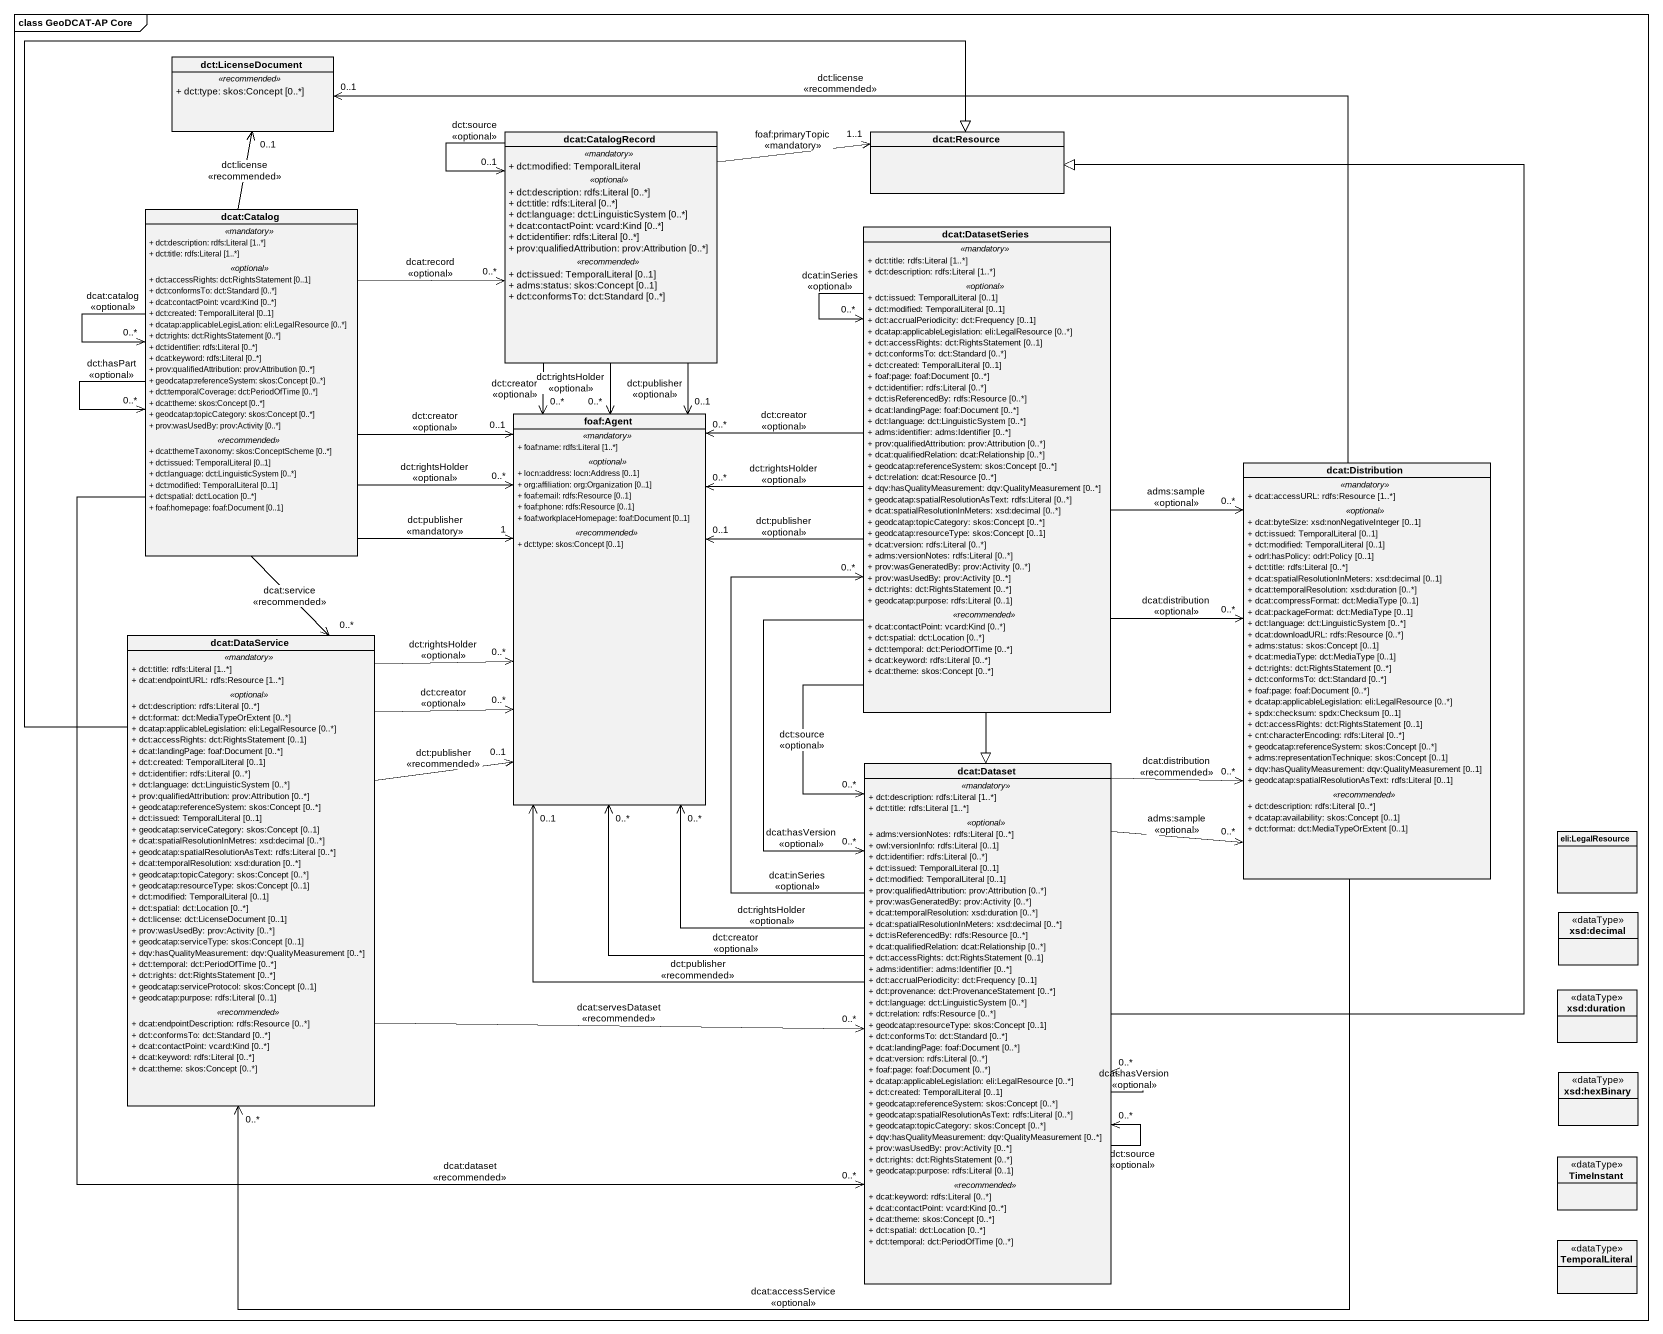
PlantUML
@startuml
mainframe class GeoDCAT-AP Core
hide circle
hide empty members
skinparam classAttributeIconSize 0
class "dct:LicenseDocument" as dct_LicenseDocument {
  .. <<recommended>> ..
  + dct:type: skos:Concept [0..*]
}
class "dcat:CatalogRecord" as dcat_CatalogRecord {
  .. <<mandatory>> ..
  + dct:modified: TemporalLiteral
  .. <<optional>> ..
  + dct:description: rdfs:Literal [0..*]
  + dct:title: rdfs:Literal [0..*]
  + dct:language: dct:LinguisticSystem [0..*]
  + dcat:contactPoint: vcard:Kind [0..*]
  + dct:identifier: rdfs:Literal [0..*]
  + prov:qualifiedAttribution: prov:Attribution [0..*]
  .. <<recommended>> ..
  + dct:issued: TemporalLiteral [0..1]
  + adms:status: skos:Concept [0..1]
  + dct:conformsTo: dct:Standard [0..*]
}
class "dcat:Resource" as dcat_Resource
class "dcat:Catalog" as dcat_Catalog {
  .. <<mandatory>> ..
  + dct:description: rdfs:Literal [1..*]
  + dct:title: rdfs:Literal [1..*]
  .. <<optional>> ..
  + dct:accessRights: dct:RightsStatement [0..1]
  + dct:conformsTo: dct:Standard [0..*]
  + dcat:contactPoint: vcard:Kind [0..*]
  + dct:created: TemporalLiteral [0..1]
  + dcatap:applicableLegisLation: eli:LegalResource [0..*]
  + dct:rights: dct:RightsStatement [0..*]
  + dct:identifier: rdfs:Literal [0..*]
  + dcat:keyword: rdfs:Literal [0..*]
  + prov:qualifiedAttribution: prov:Attribution [0..*]
  + geodcatap:referenceSystem: skos:Concept [0..*]
  + dct:temporalCoverage: dct:PeriodOfTime [0..*]
  + dcat:theme: skos:Concept [0..*]
  + geodcatap:topicCategory: skos:Concept [0..*]
  + prov:wasUsedBy: prov:Activity [0..*]
  .. <<recommended>> ..
  + dcat:themeTaxonomy: skos:ConceptScheme [0..*]
  + dct:issued: TemporalLiteral [0..1]
  + dct:language: dct:LinguisticSystem [0..*]
  + dct:modified: TemporalLiteral [0..1]
  + dct:spatial: dct:Location [0..*]
  + foaf:homepage: foaf:Document [0..1]
}
class "dcat:DatasetSeries" as dcat_DatasetSeries {
  .. <<mandatory>> ..
  + dct:title: rdfs:Literal [1..*]
  + dct:description: rdfs:Literal [1..*]
  .. <<optional>> ..
  + dct:issued: TemporalLiteral [0..1]
  + dct:modified: TemporalLiteral [0..1]
  + dct:accrualPeriodicity: dct:Frequency [0..1]
  + dcatap:applicableLegislation: eli:LegalResource [0..*]
  + dct:accessRights: dct:RightsStatement [0..1]
  + dct:conformsTo: dct:Standard [0..*]
  + dct:created: TemporalLiteral [0..1]
  + foaf:page: foaf:Document [0..*]
  + dct:identifier: rdfs:Literal [0..*]
  + dct:isReferencedBy: rdfs:Resource [0..*]
  + dcat:landingPage: foaf:Document [0..*]
  + dct:language: dct:LinguisticSystem [0..*]
  + adms:identifier: adms:Identifier [0..*]
  + prov:qualifiedAttribution: prov:Attribution [0..*]
  + dcat:qualifiedRelation: dcat:Relationship [0..*]
  + geodcatap:referenceSystem: skos:Concept [0..*]
  + dct:relation: dcat:Resource [0..*]
  + dqv:hasQualityMeasurement: dqv:QualityMeasurement [0..*]
  + geodcatap:spatialResolutionAsText: rdfs:Literal [0..*]
  + dcat:spatialResolutionInMeters: xsd:decimal [0..*]
  + geodcatap:topicCategory: skos:Concept [0..*]
  + geodcatap:resourceType: skos:Concept [0..1]
  + dcat:version: rdfs:Literal [0..*]
  + adms:versionNotes: rdfs:Literal [0..*]
  + prov:wasGeneratedBy: prov:Activity [0..*]
  + prov:wasUsedBy: prov:Activity [0..*]
  + dct:rights: dct:RightsStatement [0..*]
  + geodcatap:purpose: rdfs:Literal [0..1]
  .. <<recommended>> ..
  + dcat:contactPoint: vcard:Kind [0..*]
  + dct:spatial: dct:Location [0..*]
  + dct:temporal: dct:PeriodOfTime [0..*]
  + dcat:keyword: rdfs:Literal [0..*]
  + dcat:theme: skos:Concept [0..*]
}
class "foaf:Agent" as foaf_Agent {
  .. <<mandatory>> ..
  + foaf:name: rdfs:Literal [1..*]
  .. <<optional>> ..
  + locn:address: locn:Address [0..1]
  + org:affiliation: org:Organization [0..1]
  + foaf:email: rdfs:Resource [0..1]
  + foaf:phone: rdfs:Resource [0..1]
  + foaf:workplaceHomepage: foaf:Document [0..1]
  .. <<recommended>> ..
  + dct:type: skos:Concept [0..1]
}
class "dcat:Distribution" as dcat_Distribution {
  .. <<mandatory>> ..
  + dcat:accessURL: rdfs:Resource [1..*]
  .. <<optional>> ..
  + dcat:byteSize: xsd:nonNegativeInteger [0..1]
  + dct:issued: TemporalLiteral [0..1]
  + dct:modified: TemporalLiteral [0..1]
  + odrl:hasPolicy: odrl:Policy [0..1]
  + dct:title: rdfs:Literal [0..*]
  + dcat:spatialResolutionInMeters: xsd:decimal [0..1]
  + dcat:temporalResolution: xsd:duration [0..*]
  + dcat:compressFormat: dct:MediaType [0..1]
  + dcat:packageFormat: dct:MediaType [0..1]
  + dct:language: dct:LinguisticSystem [0..*]
  + dcat:downloadURL: rdfs:Resource [0..*]
  + adms:status: skos:Concept [0..1]
  + dcat:mediaType: dct:MediaType [0..1]
  + dct:rights: dct:RightsStatement [0..*]
  + dct:conformsTo: dct:Standard [0..*]
  + foaf:page: foaf:Document [0..*]
  + dcatap:applicableLegislation: eli:LegalResource [0..*]
  + spdx:checksum: spdx:Checksum [0..1]
  + dct:accessRights: dct:RightsStatement [0..1]
  + cnt:characterEncoding: rdfs:Literal [0..*]
  + geodcatap:referenceSystem: skos:Concept [0..*]
  + adms:representationTechnique: skos:Concept [0..1]
  + dqv:hasQualityMeasurement: dqv:QualityMeasurement [0..1]
  + geodcatap:spatialResolutionAsText: rdfs:Literal [0..1]
  .. <<recommended>> ..
  + dct:description: rdfs:Literal [0..*]
  + dcatap:availability: skos:Concept [0..1]
  + dct:format: dct:MediaTypeOrExtent [0..1]
}
class "dcat:DataService" as dcat_DataService {
  .. <<mandatory>> ..
  + dct:title: rdfs:Literal [1..*]
  + dcat:endpointURL: rdfs:Resource [1..*]
  .. <<optional>> ..
  + dct:description: rdfs:Literal [0..*]
  + dct:format: dct:MediaTypeOrExtent [0..*]
  + dcatap:applicableLegislation: eli:LegalResource [0..*]
  + dct:accessRights: dct:RightsStatement [0..1]
  + dcat:landingPage: foaf:Document [0..*]
  + dct:created: TemporalLiteral [0..1]
  + dct:identifier: rdfs:Literal [0..*]
  + dct:language: dct:LinguisticSystem [0..*]
  + prov:qualifiedAttribution: prov:Attribution [0..*]
  + geodcatap:referenceSystem: skos:Concept [0..*]
  + dct:issued: TemporalLiteral [0..1]
  + geodcatap:serviceCategory: skos:Concept [0..1]
  + dcat:spatialResolutionInMetres: xsd:decimal [0..*]
  + geodcatap:spatialResolutionAsText: rdfs:Literal [0..*]
  + dcat:temporalResolution: xsd:duration [0..*]
  + geodcatap:topicCategory: skos:Concept [0..*]
  + geodcatap:resourceType: skos:Concept [0..1]
  + dct:modified: TemporalLiteral [0..1]
  + dct:spatial: dct:Location [0..*]
  + dct:license: dct:LicenseDocument [0..1]
  + prov:wasUsedBy: prov:Activity [0..*]
  + geodcatap:serviceType: skos:Concept [0..1]
  + dqv:hasQualityMeasurement: dqv:QualityMeasurement [0..*]
  + dct:temporal: dct:PeriodOfTime [0..*]
  + dct:rights: dct:RightsStatement [0..*]
  + geodcatap:serviceProtocol: skos:Concept [0..1]
  + geodcatap:purpose: rdfs:Literal [0..1]
  .. <<recommended>> ..
  + dcat:endpointDescription: rdfs:Resource [0..*]
  + dct:conformsTo: dct:Standard [0..*]
  + dcat:contactPoint: vcard:Kind [0..*]
  + dcat:keyword: rdfs:Literal [0..*]
  + dcat:theme: skos:Concept [0..*]
}
class "dcat:Dataset" as dcat_Dataset {
  .. <<mandatory>> ..
  + dct:description: rdfs:Literal [1..*]
  + dct:title: rdfs:Literal [1..*]
  .. <<optional>> ..
  + adms:versionNotes: rdfs:Literal [0..*]
  + owl:versionInfo: rdfs:Literal [0..1]
  + dct:identifier: rdfs:Literal [0..*]
  + dct:issued: TemporalLiteral [0..1]
  + dct:modified: TemporalLiteral [0..1]
  + prov:qualifiedAttribution: prov:Attribution [0..*]
  + prov:wasGeneratedBy: prov:Activity [0..*]
  + dcat:temporalResolution: xsd:duration [0..*]
  + dcat:spatialResolutionInMeters: xsd:decimal [0..*]
  + dct:isReferencedBy: rdfs:Resource [0..*]
  + dcat:qualifiedRelation: dcat:Relationship [0..*]
  + dct:accessRights: dct:RightsStatement [0..1]
  + adms:identifier: adms:Identifier [0..*]
  + dct:accrualPeriodicity: dct:Frequency [0..1]
  + dct:provenance: dct:ProvenanceStatement [0..*]
  + dct:language: dct:LinguisticSystem [0..*]
  + dct:relation: rdfs:Resource [0..*]
  + geodcatap:resourceType: skos:Concept [0..1]
  + dct:conformsTo: dct:Standard [0..*]
  + dcat:landingPage: foaf:Document [0..*]
  + dcat:version: rdfs:Literal [0..*]
  + foaf:page: foaf:Document [0..*]
  + dcatap:applicableLegislation: eli:LegalResource [0..*]
  + dct:created: TemporalLiteral [0..1]
  + geodcatap:referenceSystem: skos:Concept [0..*]
  + geodcatap:spatialResolutionAsText: rdfs:Literal [0..*]
  + geodcatap:topicCategory: skos:Concept [0..*]
  + dqv:hasQualityMeasurement: dqv:QualityMeasurement [0..*]
  + prov:wasUsedBy: prov:Activity [0..*]
  + dct:rights: dct:RightsStatement [0..*]
  + geodcatap:purpose: rdfs:Literal [0..1]
  .. <<recommended>> ..
  + dcat:keyword: rdfs:Literal [0..*]
  + dcat:contactPoint: vcard:Kind [0..*]
  + dcat:theme: skos:Concept [0..*]
  + dct:spatial: dct:Location [0..*]
  + dct:temporal: dct:PeriodOfTime [0..*]
}
class "eli:LegalResource" as eli_LegalResource
class "xsd:decimal" as xsd_decimal <<dataType>>
class "xsd:duration" as xsd_duration <<dataType>>
class "xsd:hexBinary" as xsd_hexBinary <<dataType>>
class TimeInstant <<dataType>>
class TemporalLiteral <<dataType>>
dcat_CatalogRecord --> "0..1" dcat_CatalogRecord : dct:source\n<<optional>>
dcat_CatalogRecord -right-> "1..1" dcat_Resource : foaf:primaryTopic\n<<mandatory>>
dcat_CatalogRecord --> "0..1" foaf_Agent : dct:publisher\n<<optional>>
dcat_CatalogRecord --> "0..*" foaf_Agent : dct:creator\n<<optional>>
dcat_CatalogRecord --> "0..*" foaf_Agent : dct:rightsHolder\n<<optional>>
dcat_Catalog -up-> "0..1" dct_LicenseDocument : dct:license\n<<recommended>>
dcat_Catalog -right-> "0..*" dcat_CatalogRecord : dcat:record\n<<optional>>
dcat_Catalog --> "0..*" dcat_Catalog : dcat:catalog\n<<optional>>
dcat_Catalog --> "0..*" dcat_Catalog : dct:hasPart\n<<optional>>
dcat_Catalog --> "1" foaf_Agent : dct:publisher\n<<mandatory>>
dcat_Catalog --> "0..1" foaf_Agent : dct:creator\n<<optional>>
dcat_Catalog --> "0..*" foaf_Agent : dct:rightsHolder\n<<optional>>
dcat_Catalog --> "0..*" dcat_DataService : dcat:service\n<<recommended>>
dcat_Catalog --> "0..*" dcat_Dataset : dcat:dataset\n<<recommended>>
dcat_DatasetSeries --> "0..*" dcat_DatasetSeries : dcat:inSeries\n<<optional>>
dcat_DatasetSeries -left-> "0..1" foaf_Agent : dct:publisher\n<<optional>>
dcat_DatasetSeries -left-> "0..*" foaf_Agent : dct:creator\n<<optional>>
dcat_DatasetSeries -left-> "0..*" foaf_Agent : dct:rightsHolder\n<<optional>>
dcat_DatasetSeries -right-> "0..*" dcat_Distribution : dcat:distribution\n<<optional>>
dcat_DatasetSeries -right-> "0..*" dcat_Distribution : adms:sample\n<<optional>>
dcat_DatasetSeries --> "0..*" dcat_Dataset : dct:source\n<<optional>>
dcat_DatasetSeries --> "0..*" dcat_Dataset : dcat:hasVersion\n<<optional>>
dcat_DatasetSeries --|> dcat_Dataset
dcat_Distribution -left-> "0..1" dct_LicenseDocument : dct:license\n<<recommended>>
dcat_Distribution -left-> "0..*" dcat_DataService : dcat:accessService\n<<optional>>
dcat_DataService -up-|> dcat_Resource
dcat_DataService -up-> "0..1" foaf_Agent : dct:publisher\n<<recommended>>
dcat_DataService -up-> "0..*" foaf_Agent : dct:creator\n<<optional>>
dcat_DataService -up-> "0..*" foaf_Agent : dct:rightsHolder\n<<optional>>
dcat_DataService -right-> "0..*" dcat_Dataset : dcat:servesDataset\n<<recommended>>
dcat_Dataset -up-|> dcat_Resource
dcat_Dataset -up-> "0..*" dcat_DatasetSeries : dcat:inSeries\n<<optional>>
dcat_Dataset -up-> "0..1" foaf_Agent : dct:publisher\n<<recommended>>
dcat_Dataset -up-> "0..*" foaf_Agent : dct:creator\n<<optional>>
dcat_Dataset -up-> "0..*" foaf_Agent : dct:rightsHolder\n<<optional>>
dcat_Dataset -up-> "0..*" dcat_Distribution : dcat:distribution\n<<recommended>>
dcat_Dataset -up-> "0..*" dcat_Distribution : adms:sample\n<<optional>>
dcat_Dataset --> "0..*" dcat_Dataset : dct:source\n<<optional>>
dcat_Dataset --> "0..*" dcat_Dataset : dcat:hasVersion\n<<optional>>
@enduml
